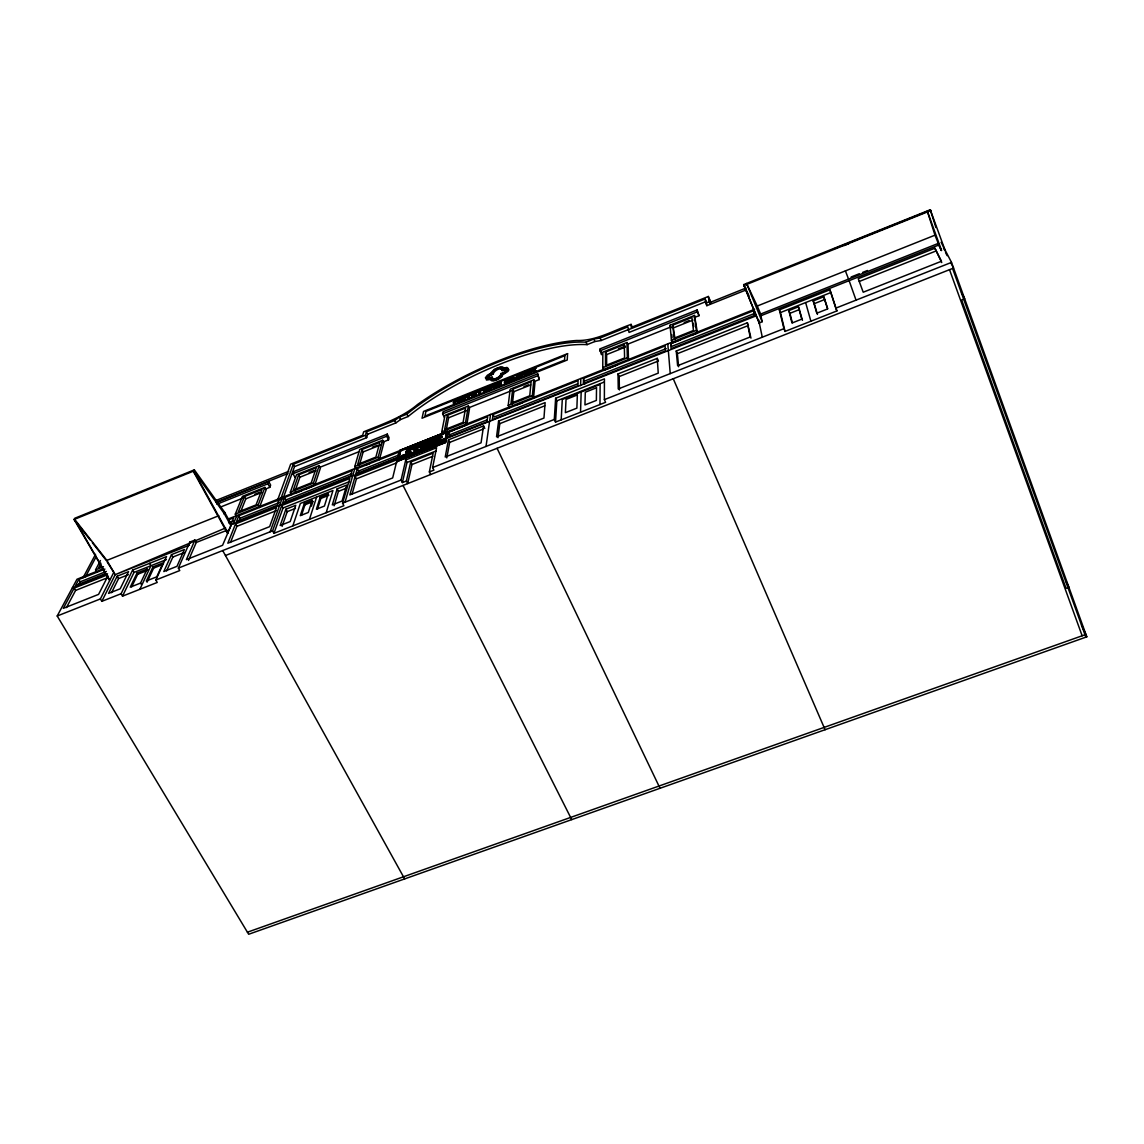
<?xml version="1.0" encoding="UTF-8"?>
<svg xmlns="http://www.w3.org/2000/svg" width="1144" height="1144" viewBox="0 0 1144 1144"><rect width="100%" height="100%" fill="white"/><g stroke="black" fill="none" stroke-linecap="round" stroke-linejoin="round"><path stroke-width="1.5" d="M605.505 352.066L605.491 365.565L624.595 357.943L624.281 344.558L605.505 352.066L606.635 354.597L606.635 364.75M604.375 399.642L604.432 378.864L555.626 398.255L554.297 419.448L555.526 422.093L605.591 402.316L604.375 399.642L783.926 328.657L779.364 309.867L829.858 289.789L830.93 292.521L780.451 312.569L785.041 331.417L836.879 310.939L831.416 294.022M617.031 365.022L603.903 370.241L602.759 367.667L602.831 352.152L626.941 342.499L628.056 345.045L628.499 360.446L627.37 357.872L626.941 342.499M599.971 404.533L600.128 384.441L562.29 399.456L561.175 419.862M601.429 354.712L599.756 348.977L697.168 309.952L699.027 315.673L694.065 317.66M505.176 368.969L503.775 369.455L502.802 366.995L500.729 366.766L494.437 369.312L491.419 372.272L491.777 374.288L486.229 378.307L486.472 380.037L491.019 379.422L490.461 378.221L486.701 379.022L485.371 377.835L487.244 375.375L491.219 373.087M503.775 369.455L502.502 367.953M505.033 373.001L507.235 369.97L502.187 370.584L501.615 369.383C500.872 365.122 492.864 369.669 492.664 372.987L493.236 374.188C491.448 374.188 484.641 378.979 489.332 379.308M502.187 370.584C501.429 366.323 493.436 370.87 493.236 374.188M584.613 384.413L583.526 378.449L665.079 345.974L665.465 350.85L583.383 383.512L583.526 378.449M580.537 412.212L581.181 391.963M580.594 385.657L580.823 378.507M492.664 372.987C487.315 373.344 484.784 381.109 492.063 377.077C492.749 381.438 500.915 376.819 501.058 373.459C506.477 373.087 508.88 365.351 501.615 369.383M492.592 379.451L492.063 377.077M490.461 378.221L490.847 379.508L492.921 379.765L497.726 378.121L508.351 368.597L506.978 367.438L503.217 368.254M491.019 379.422L491.419 380.709L493.493 380.966L498.298 379.336L502.273 376.347L502.531 373.359M555.526 422.093L556.828 400.843L555.626 398.255M534.319 381.553L539.224 379.579L537.68 373.845L443.028 411.754L442.614 413.842L444.401 417.517M539.224 379.579L537.68 373.845M533.833 379.765L534.977 382.253L533.533 398.269L532.346 395.738L533.833 379.765L510.167 389.232L508.208 405.362L509.395 407.893M529.972 372.93L529.872 369.769L529.972 372.93L531.259 372.415L530.988 370.942L532.074 370.113L535.749 370.613L534.076 371.285L532.074 370.113M531.259 372.415L530.988 370.942M512.398 404.004L513.828 391.691L512.669 389.203L531.088 381.824L529.758 395.767L511.011 403.231L512.669 389.203M511.153 380.48L511.096 377.32L511.153 380.48L515.644 378.678L515.343 377.534L512.14 378.821L512.483 379.551L515.687 378.264L515.343 377.534M512.14 378.821L512.383 376.805L512.483 379.551M497.998 437.68L499.799 423.652L498.584 421.092L545.13 402.588L543.958 418.06L496.539 436.836L498.584 421.092M506.034 382.139L508.78 380.738L506.034 382.139L505.762 380.752L508.537 379.679M505.82 380.351L508.308 378.979L506.663 380.008M504.69 383.068L504.661 379.894L504.69 383.068C510.024 383.183 511.611 377.091 507.192 378.864M496.281 386.443L496.281 383.254L496.281 386.443L501.129 384.498L500.829 383.354L497.282 384.784L497.626 385.514L501.172 384.084C500.371 380.523 501.429 385.528 497.712 384.842L497.626 385.514M501.272 382.511L500.986 381.367L501.272 382.511L497.282 384.784M493.093 414.471L492.363 419.719L577.877 385.7L578.049 380.637L493.093 414.471L494.294 417.017L577.591 383.855M497.425 383.698L500.929 381.781M493.851 386.643L493.736 384.27L493.851 386.643L490.247 386.543L489.889 389.003L491.076 388.531L490.962 386.186L494.58 386.257L494.923 383.798L494.923 386.987L491.305 386.929M486.028 446.446L490.547 414.471M401.115 457.343L400.557 458.73A2.86 0.901 -26.4 0 0 401.501 458.83L405.777 457.042L406.306 455.112L403.389 456.27L404.318 456.985M405.777 457.042L406.306 455.112M489.889 389.003L489.904 385.814L490.247 386.543M491.076 388.531L490.962 386.186M483.569 425.897L481.066 442.828L445.216 457.028L448.419 439.868L483.569 425.897L484.784 428.457M482.468 390.061L482.182 388.903L482.468 390.061L480.594 390.805L480.28 392.864L478.993 393.379L478.978 390.59L477.105 391.334L477.448 392.077L479.322 391.319L478.978 390.59M480.28 392.864L480.251 390.075L482.124 389.317M478.993 393.379L479.322 391.319M477.105 391.334L477.448 392.077M467.052 423.223L469.541 408.422L468.368 405.963L445.002 415.301L441.741 431.86L442.971 434.348M466.781 424.867L465.565 422.365L468.368 405.963M468.711 397.497L468.539 395.724L471.099 393.35L468.711 397.497L467.438 398.012L467.267 396.224L465.208 395.724L467.624 396.968M425.039 447.29C418.332 445.717 419.062 454.754 425.554 447.19L425.182 446.432M464.936 397.082L464.664 395.938L464.936 397.082L460.889 399.37L461.246 400.1L464.764 398.684C464.035 395.109 465.065 400.1 461.361 399.428L461.246 400.1M459.888 401.043L459.988 397.812L459.888 401.043L464.764 398.684M464.693 399.113L464.421 397.955L460.889 399.37M464.593 396.353L461.189 397.726L461.447 398.999M428.228 442.399C433.848 440.869 425.211 446.317 425.639 444.001L425.225 443.114L426.969 443.3M446.789 457.886L449.663 442.399L448.419 439.868M425.482 444.844L425.225 443.114M449.206 437.437L449.706 434.763L448.477 432.246L487.716 416.616L486.958 421.864L447.476 437.58L448.477 432.246M455.283 400.572L455.083 401.673L454.94 399.842L455.283 400.572L453.667 400.357L453.539 403.589L455.712 400.757L459.23 401.301L457.586 401.959L455.712 400.757M454.812 403.074L454.611 401.587M445.588 442.585L447.361 431.46L399.885 450.364L397.283 461.175L445.588 442.585L447.676 431.545M442.428 442.671C438.467 445.359 441.169 442.213 437.694 441.455C441.942 437.794 441.412 447.375 444.187 438.881C442.328 439.782 439.711 443.886 444.187 438.881M446.432 429L448.591 417.774L447.39 415.315L465.579 408.036L463.106 422.336L444.601 429.715L447.39 415.315M444.83 442.556L446.475 432.117L444.83 442.556L398.427 461.003L400.6 450.393L398.427 461.003M405.233 455.755L406.006 454.969C404.89 453.696 400.228 455.884 400.171 457.972A2.86 0.901 -26.4 0 0 401.129 458.072L405.391 456.284M440.512 441.441L440.94 440.168M442.084 441.77L438.896 443.157L439.267 443.915M443.114 440.44L444.558 439.639M405.462 455.069L405.619 454.211M434.277 444.916L438.095 444.387C434.32 441.112 437.022 447.304 437.752 443.5M438.038 442.342L441.312 440.926M438.896 443.157L439.911 441.899L437.694 441.455M426.068 442.914L428.571 442.156L425.754 442.485L425.997 441.67L429.987 439.897L426.912 441.498L429.729 441.155L429.458 442.027L425.067 443.958M427.441 442.213L430.258 441.57L429.987 439.897M429.357 471.943L433.905 470.141L432.618 467.553L436.579 447.704L405.734 459.959L401.086 480.037L402.373 482.596L406.406 481.009L410.696 462.019L433.161 453.096L429.357 471.943L430.644 474.517M421.778 450.193L422.822 448.434L425.067 448.191L421.507 449.563L423.409 447.247L424.681 447.433L425.711 449.306L431.016 447.204L430.902 445.659L431.603 446.975C436.979 445.731 432.546 446.374 433.919 443.1L433.919 445.731M410.124 450.336C412.012 452.009 402.216 453.982 409.752 451.265M435.435 443.457C439.911 440.783 429.686 442.642 432.132 445.545L431.603 446.975M432.432 446.417C430.072 443.429 440.168 441.512 435.807 444.215M406.249 453.067L405.82 452.195C414.729 449.377 399.571 450.579 411.211 448.991L408.479 450.221M428.428 446.189L428.042 445.431C425.954 448.205 430.487 447.29 430.23 445.931C429.715 444.215 427.656 447.018 428.056 447.947M428.871 447.004L431.088 445.545L430.845 444.187C420.72 445.76 429.744 446.332 425.711 449.306M431.088 445.545L430.845 444.187M430.03 446.932L429.858 445.173M425.74 449.177L426.598 446.203L425.811 446.303M426.183 447.061L425.84 446.174M410.782 448.119C403.217 451.208 416.645 448.048 405.82 452.195M406.377 455.97L406.721 456.856C412.598 456.799 406.177 453.939 411.025 455.155C416.044 452.681 409.509 454.54 411.625 451.966C407.135 450.808 404.29 459.23 410.067 454.368M410.696 462.019L411.954 464.536L407.693 483.583L406.406 481.009M439.825 439.825L439.825 437.079A7.25 2.288 -25.5 0 1 440.654 436.779L441.856 437.823M442.328 437.022L441.899 436.136L436.393 438.266L438.395 437.623L437.437 441.083L440.626 439.854L439.425 439.039L439.825 437.079M440.626 439.854L440.226 438.853M442.17 437.709L441.899 436.136M412.841 453.396L408.823 454.139M438.638 438.581A7.25 2.302 -25.6 0 0 437.995 438.838L436.665 439.825L436.393 438.266M437.051 440.068L440.197 438.981M402.373 482.596L407.007 462.476L405.734 459.959M408.651 454.869L409.094 452.981L409.066 455.698M409.352 454.912L409.037 454.054M436.078 439.739L435.792 438.252L430.759 440.197L431.917 441.026M406.721 456.856L408.008 454.497M434.977 441.126L434.791 439.239L432.761 440.397L434.177 440.869M435.664 438.867L435.349 438.981A2.345 0.744 -25.6 0 0 434.763 438.853L432.975 439.482C430.587 444.129 436.608 438.581 435.549 440.526L435.964 441.412L430.63 443.457L431.488 440.154M432.99 442.113L432.975 439.482M501.344 375.933L501.058 373.459M402.702 458.301L404.418 457.543L403.389 456.27M430.23 442.456L435.549 440.526M430.63 443.457L431.545 442.799M424.796 446.046L424.467 444.787L421.936 446.103L422.365 446.975L424.796 446.046L424.467 444.787M423.208 443.657C423.394 441.012 426.068 441.298 423.709 444.501L419.905 444.272L420.334 445.159L424.124 445.373C426.783 441.555 422.98 442.356 423.852 444.773M397.526 461.675L400.243 450.45M422.365 446.975L422.036 445.731M424.124 445.373L423.652 442.685L422.794 442.785M420.334 445.159C419.376 447.747 422.551 445.917 418.447 447.547C418.332 443.5 421.078 444.358 418.447 447.547M419.905 444.272C419.133 446.789 421.836 445.245 418.046 446.546M491.777 374.288L492.621 372.529M418.69 445.988L416.259 446.803L415.801 446.06L418.289 444.987C419.734 447.104 412.183 452.695 412.827 448.462M418.976 445.288L421.149 444.344L420.72 443.472L418.59 444.287M418.289 444.987C416.588 448.963 410.782 449.935 412.369 448.434M414.671 446.503L413.542 448.505L416.13 447.59L416.502 445.888L416.559 448.462L413.971 449.377L414.7 446.374L411.726 447.518L412.155 448.391M415.086 447.375L414.7 446.374M517.417 375.918C529.915 369.684 509.037 381.81 520.92 374.274A3.003 0.915 -25.1 0 1 522.222 374.159C523.594 376.119 516.731 379.293 516.545 376.834M381.953 442.485L388.531 439.854L389.074 437.723L387.258 434.105L293.836 471.528L293.05 473.73L294.938 477.291M388.531 439.854L386.701 436.221L387.258 434.105M382.668 440.254L383.898 442.671L379.436 459.659L378.178 457.2L382.668 440.254L359.716 449.435L354.783 466.523L356.041 468.983M352.095 494.051L356.399 478.85L355.126 476.362L397.111 459.659L392.678 477.935L349.835 494.909L355.126 476.362M357.843 473.773L358.615 471.013L357.357 468.539L398.97 451.966L397.654 457.386L355.784 474.045L357.357 468.539M282.925 498.941L294.508 466.609L366.638 437.68L367.61 434.248L366.409 431.874L394.637 420.534L399.385 417.145L406.921 414.128A129.601 40.498 -25.4 0 1 585.971 342.185L593.793 339.039L600.028 338.038L627.856 326.855L629.043 332.432L706.22 301.487L705.162 298.942L627.942 329.93M359.416 465.165L363.177 451.923L361.947 449.506L379.822 442.342L375.875 457.114L357.686 464.364L361.947 449.506M366.638 437.68L365.422 435.306L366.409 431.874M345.03 502.187L354.812 468.539M342.557 503.174L349.849 478.464L281.71 505.548L272.587 530.83L273.945 533.347L343.872 505.719L342.557 503.174L401.086 480.037M334.12 505.791L338.438 491.348L337.151 488.86L346.732 485.056L342.07 501.029L332.318 504.876L337.151 488.86M326.169 512.712L332.947 490.519L300.357 503.46L292.807 525.897M328.128 494.065L324.424 506.048L316.402 509.223L320.22 497.197L328.128 494.065L328.786 495.309L320.878 498.441L317.546 508.966M309.452 519.319L316.631 497.011M312.198 500.428L308.279 512.483L300.286 515.644L304.304 503.56L312.198 500.428L312.841 501.658L311.382 506.191M315.229 483.855L320.406 468.053L319.162 465.665L296.496 474.731L290.333 492.206L291.62 494.637M314.714 485.442L313.442 482.997L319.162 465.665M301.458 515.372L304.962 504.79L304.304 503.56M295.109 490.933L299.885 477.22L298.627 474.832L316.273 467.767L311.24 482.882L293.307 490.047L298.627 474.832M282.082 526.369L287.215 511.668L285.9 509.209L295.753 505.291L290.204 521.55L280.18 525.511L285.9 509.209M284.87 502.802L285.871 499.971L284.584 497.526L352.123 470.627L350.522 476.147L282.568 503.174L284.584 497.526M273.945 533.347L283.026 508.007L281.71 505.548M280.48 499.728L293.264 464.264L365.422 435.306M270.113 531.817L282.497 497.354M277.291 500.958L290.662 464.164L362.677 435.249L363.663 431.831C382.368 424.095 401.944 417.746 417.531 404.518A133.262 41.656 -25.4 0 1 576.633 340.497C595.895 341.098 613.255 330.516 631.102 324.381L632.203 326.869M264.865 489.317L269.798 487.344L270.642 485.113L268.754 481.567L216.216 502.616M216.888 504.218L267.896 483.798L268.754 481.567M258.144 505.047L264.907 487.373L266.18 489.746L259.431 507.45L258.144 505.047L235.292 514.156L236.608 516.545M230.473 542.456L236.88 526.34L276.19 510.71M238.982 521.049L240.111 518.175L279.093 502.659M235.55 523.909L227.828 543.2L269.627 526.655L276.519 507.607L235.55 523.909L236.88 526.34M238.796 515.758L236.508 521.492L277.377 505.248L279.422 499.585L238.796 515.758L240.111 518.175M240.841 511.268L245.803 498.841L261.661 492.492M233.49 523.709L236.765 515.587M244.53 496.482L238.295 511.969L256.041 504.904L261.976 489.489L244.53 496.482L245.803 498.841M231.374 523.537L233.691 517.803L228.9 519.705M235.292 514.156L242.485 496.339L264.907 487.373M196.31 475.475L193.264 471.214L227.442 533.247L231.403 524.538L398.141 457.629M107.236 562.076L113.814 572.3L100.386 598.927L101.816 601.344L115.201 574.674L106.878 560.388L74.589 519.262L109.495 580.079L74.074 519.476L74.775 518.261L194.337 469.855L224.71 512.369L223.695 513.756M188.488 560.431L196.267 542.471L226.898 530.301M196.267 542.471L194.923 540.054L186.4 559.616L222.579 545.288L230.902 525.754L224.21 513.556L193.794 471.013L194.337 469.855M155.827 580.008L166.538 556.599L132.604 570.069L121.107 593.722L122.522 596.153L157.228 582.453L155.827 580.008L179.765 570.556L178.364 568.096L189.818 542.084L194.923 540.054M166.609 570.899L172.858 557.042L184.17 552.552M171.5 554.625L163.821 571.542L176.977 566.337L184.427 549.506L171.5 554.625L172.858 557.042M162.376 564.65L153.639 568.11L147.104 582.139L146.418 580.923L152.953 566.909L163.149 562.877L156.742 576.848L146.418 580.923M139.84 589.317L150.908 565.751L149.549 563.348M147.161 569.054L137.008 573.087L130.244 587.158L140.54 583.082L147.161 569.054L147.848 570.255M131.689 586.801L137.695 574.274L146.389 570.827M122.522 596.153L133.977 572.458L166.366 559.616M111.554 592.678L118.547 578.592L128.328 574.703M117.16 576.204L108.58 593.393L120.191 588.803L128.571 571.671L117.16 576.204L118.547 578.592M108.008 575.847L98.584 594.379L63.32 608.351L74.203 588.059L107.15 574.96M96.925 572.186L95.553 569.855L100.443 560.546M100.958 563.234L98.656 567.653L101.787 566.409M83.083 577.663L95.553 554.254M85.528 576.69L96.296 556.413M66.424 607.607L75.604 590.418L108.537 577.334M78.564 584.856L80.18 581.838L106.306 571.442M104.933 569.083L78.793 579.493L75.561 585.528L105.134 573.759M941.083 242.285L951.508 262.391L1086.8 636.836L248.663 934.262L57.2 616.001L76.991 579.236L103.346 568.74M432.046 445.659L431.231 446.203L435.335 444.244M483.297 389.918C482.01 393.093 490.233 389.675 488.688 387.616A2.989 0.915 -25.4 0 0 487.416 387.716L485.442 388.459M420.477 449.849C420.034 453.396 429.343 446.517 422.551 450.35M430.23 445.931L428.228 447.104L427.856 446.346M528.571 371.9L524.209 374.231A3.089 0.944 -25 0 1 523.208 374.117C522.965 372.1 527.899 369.369 529 371.628L525.482 372.873L524.796 374.202L528.914 372.644L528.571 371.9C524.267 375.947 523.566 370.442 527.713 372.258M528.914 372.644L524.553 374.975A3.089 0.944 -25 0 1 523.552 374.86L524.324 373.158M442.742 439.682L441.226 441.155L440.14 440.683M431.274 446.417L428.442 448.076L427.799 447.39M500.815 376.719L497.854 378.964M467.052 395.853L466.695 395.123L468.01 395.509L469.641 393.936L468.368 396.239L465.565 396.453M483.583 389.632L484.341 389.046M438.324 440.526L437.466 440.955M534.105 368.954L531.402 371.071L531.159 369.255L531.059 370.327L533.762 368.211L534.105 368.954L535.835 368.254L535.492 367.51L533.004 369.412L535.749 370.613M472.257 394.022L474.96 393.364L471.128 394.909L471.871 395.953L475.847 394.48L476.419 393.364L473.101 393.994L476.605 392.678C476.176 389.303 468.911 395.352 473.044 393.493M454.726 400.943L457.5 398.813L457.857 399.542L459.559 398.856L459.202 398.126L456.656 400.042L459.23 401.301M533.347 370.156L535.835 368.254M531.331 371.686L532.418 370.856M457.014 400.772L459.559 398.856M454.954 402.316L456.07 401.487M427.012 442.142L430.416 440.769M411.211 448.991L408.208 450.135M367.61 434.248L395.838 422.922L400.586 419.533L408.108 416.516A129.529 40.641 -25.4 0 1 587.087 344.644L594.894 341.513L601.129 340.512L628.943 329.358M421.693 448.863L425.211 447.333M401.515 457.014L404.332 455.584M411.568 453.768L412.441 452.795L411.354 452.881M508.465 380.065L507.007 380.738M407.822 450.35L406.821 451.465L408.851 451.251M508.98 380.123L509.909 379.093L508.665 379.179M404.032 456.785C399.199 459.817 403.832 452.223 405.491 455.97M440.554 441.398L440.183 440.64M435.092 441.527L433.118 442.313L432.689 441.441M527.37 371.528L528.657 370.899M503.103 374.574L508.022 371.371L508.923 369.798L507.55 368.64M471.485 395.638L475.332 394.165L471.886 394.523M525.882 372.229L529 371.628M194.065 541.312L115.201 574.674L189.518 545.159M195.324 540.783L225.611 527.97M471.128 394.909C483.841 391.434 466.552 394.351 476.247 391.949M710.996 302.803L708.351 296.468L631.216 327.441L631.102 324.381M460.346 398.541L465.007 396.668M469.984 394.68L471.457 394.079M477.52 391.648L482.539 389.632M494.079 384.999L495.266 384.527M496.625 383.984L501.329 382.096M505.004 380.623L507.55 379.608M511.439 378.063L512.726 377.549M833.433 249.092L924.795 212.441M743.843 285.585L930.73 210.61L930.272 209.738L743.657 284.627L759.487 323.852M505.677 381.41L508.436 379.994L506.806 380.337M844 245.602L848.934 243.629M453.196 402.845L454.468 402.345M459.545 400.3L464.35 398.384M467.081 397.283L468.354 396.768M478.65 392.649L479.922 392.135M489.532 388.274L490.733 387.802M495.938 385.714L500.772 383.769M504.347 382.339L509.766 379.479L508.637 379.379M510.796 379.751L515.301 377.949M529.629 372.2L530.916 371.671M746.389 289.832L706.82 305.677L705.748 303.131L709.123 301.773L708.351 296.468M215.901 500.514L288.746 471.314M709.923 302.502L746.017 288.031M217.231 501.83L287.973 473.487M293.05 473.73L386.701 436.221M442.614 413.842L537.494 375.847M599.742 350.922L697.397 311.812L697.168 309.952M680.308 339.811L672.515 342.914L671.399 340.311L670.084 325.239L694.508 315.458L697.454 332.99L692.778 334.849M672.872 325.111L691.905 317.503L693.45 330.487L674.073 338.224L672.872 325.111L675.046 339.182M220.463 507.078L243.486 497.869M319.562 467.438L358.973 451.68M468.926 407.707L511.439 390.705M627.899 344.115L670.899 326.927M254.969 494.222L259.774 492.306M309.08 472.586L313.942 470.642M372.415 447.261L377.334 445.302M523.938 386.672L528.671 384.784M618.418 348.891L623.237 346.975M684.198 322.594L689.088 320.635M299.885 477.22L315.916 470.813M363.177 451.923L381.052 444.773M448.591 417.774L466.766 410.51M513.828 391.691L530.716 384.942M606.635 354.597L625.396 347.09L624.281 344.558M673.973 327.67L692.992 320.063M218.761 515.729L106.378 560.589L92.378 542.771M762.161 321.707L746.56 283.455L757.242 306.034L934.977 235.178L927.255 210.954L941.584 250.493L938.009 243.515L760.531 314.099L762.161 321.707L759.273 322.851L743.657 284.627L749.02 295.896M95.553 569.855L103.475 566.695M290.333 492.206L313.442 482.997M354.783 466.523L378.178 457.2M441.741 431.86L465.565 422.365M508.208 405.362L532.346 395.738M602.759 367.667L627.37 357.872M671.399 340.311L696.338 330.373L694.508 315.458M228.528 518.861L754.625 309.252M400.858 450.893L446.732 432.618M296.568 492.664L301.515 490.69M304.819 489.375L313.07 486.086M365.394 465.25L370.07 463.392M449.32 431.817L454.082 429.915M457.257 428.657L465.193 425.497M517.446 404.69L522.265 402.759M753.639 310.696L754.611 315.387L671.085 348.62L670.656 343.743L753.639 310.696L755.369 316.502M228.614 522.751L233.419 520.849M285.871 499.971L351.737 473.745M358.615 471.013L398.627 455.097M449.706 434.763L487.287 419.805M584.698 381.038L666.208 348.591M754.725 313.356L671.785 346.375L670.656 343.743M851.136 276.991L859.301 273.745M862.562 272.444L867.467 270.499M428.871 445.116L429.815 444.801A2.331 0.729 -26.1 0 1 430.416 444.916L430.716 444.787M405.105 455.212L406.006 454.969M424.681 447.433L425.554 447.19M426.212 446.932L431.216 444.944M72.387 587.787L107.55 573.802M409.466 453.739L410.296 453.424M434.291 443.858L435.12 443.557M756.012 315.901L446.003 438.581M428.399 446.274L429.643 446.174M425.339 448.548L430.644 446.446M434.062 445.002L433.905 444.158L437.723 443.629M760.874 315.744L938.781 245.016M398.169 460.503L444.587 442.056M397.283 461.175L445.331 442.07M657.257 358.344L658.243 373.13L618.246 388.96L618.017 373.931L657.257 358.344L658.401 360.989L619.19 376.562L619.404 389.961M747.375 322.765L750.149 336.994L677.62 365.708L676.247 351.022L747.375 322.765L750.964 338.138M934.905 248.234L858.229 278.707L863.219 292.22L941.469 261.247L934.905 248.234L941.741 262.577M283.026 508.007L349.463 481.61M356.399 478.85L396.753 462.819M449.663 442.399L483.197 429.086M556.828 400.843L603.975 382.125M499.799 423.652L544.73 405.82M678.621 366.766L677.391 353.682L748.491 325.454M859.287 281.453L935.921 251.022M798.441 306.807L801.772 319.147L792.005 323.023L788.831 310.61L798.441 306.807L802.459 320.349M823.78 296.739L827.57 308.952L816.802 313.213L813.198 300.943L823.78 296.739L827.713 308.651M407.007 462.476L436.207 450.893M287.215 511.668L295.424 508.408M338.438 491.348L346.417 488.173M304.962 504.79L312.841 501.658M792.306 322.651L789.918 313.327L799.513 309.509M817.431 314.428L814.271 303.66L824.853 299.456M411.954 464.536L432.818 456.27M57.2 616.001L100.386 598.927M178.364 568.096L272.587 530.83M432.618 467.553L554.297 419.448M836.879 310.939L835.792 308.151L951.508 262.391M101.816 601.344L121.107 593.722M225.454 555.526L952.566 268.483L1085.87 637.165M434.234 440.04L432.732 440.554L433.161 441.427M433.319 440.326L434.563 440.24M440.254 437.952L441.069 437.651M425.639 444.001L428.986 443.043L427.484 443.186M421.936 446.103L424.367 445.173M422.465 446.603L424.882 445.674M474.302 392.907L476.605 392.678M247.419 932.203L1085.928 634.434M413.213 454.154L411.482 454.197M434.234 442.971C437.494 442.342 431.46 444.701 434.62 445.774M409.409 452.852C412.627 452.237 406.606 454.583 409.724 455.669M496.711 379.493L494.537 380.08M404.461 455.712L402.116 458.172M431.717 441.041L430.759 440.197M499.828 368.268L501.301 367.968M420.72 443.472L423.423 443.886M533.004 369.412L535.406 369.884M456.656 400.042L458.887 400.572M493.507 385.914L491.148 385.313L491.491 386.043M90.219 540.025L74.074 519.476L193.794 471.013L227.956 533.047M74.203 588.059L75.604 590.418M78.793 579.493L80.18 581.838M140.54 583.082L141.227 584.298M132.604 570.069L133.977 572.458M137.008 573.087L137.695 574.274M152.953 566.909L153.639 568.11M189.818 542.084L190.276 542.928M222.708 550.564L404.661 878.907M224.71 512.369L231.403 524.538M267.896 483.798L269.798 487.344M293.264 464.264L294.508 466.609M320.22 497.197L320.878 498.441M943.457 247.991L944.887 250.736M945.545 252.581L947.16 255.684M951.164 263.435L953.567 268.096M941.197 250.536L934.977 235.178M961.532 292.649L964.678 298.827L961.646 300.014L1066.036 588.345L1068.911 587.315L1065.879 580.837M403.031 485.428L571.728 819.619M406.892 453.71L407.25 454.597M407.164 455.555L407.55 456.313M406.277 455.24L406.649 455.998M405.276 454.354L405.834 455.827M404.132 456.227L404.504 456.971M399.885 450.364L447.361 431.46M399.385 417.145L400.586 419.533M394.637 420.534L395.838 422.922M410.653 454.397L411.025 455.155M406.921 414.128L408.108 416.516M430.416 444.916L430.988 446.532M429.558 445.302L429.929 446.06M429.343 446.289L429.715 447.047M428.199 447.261L427.827 446.503L430.187 445.559A2.331 0.729 -26.1 0 1 430.787 445.674M426.569 446.117L426.941 446.875M426.169 448.005L426.54 448.763M424.839 446.575L425.411 448.048M424.567 446.761L424.953 447.518M424.753 448.162L425.139 448.92M439.754 442.599L440.125 443.357M438.924 443.028L439.296 443.786M435.549 444.487L435.921 445.245M431.717 443.843L432.06 444.73M442.084 439.711L442.428 440.597M441.226 441.155L441.613 441.913M406.334 451.208L406.763 452.08M406.463 451.837L406.892 452.709M405.991 451.337L406.592 452.938M410.439 448.248L410.868 449.12M410.167 448.448L411.039 449.792M410.267 449.049L410.696 449.921M422.994 444.773L423.409 445.645M420.491 445.602L420.878 446.618M431.045 442.042L431.46 442.928M429.643 440.025L430.258 441.57M429.372 440.226L429.801 441.098M429.486 440.826L429.915 441.713M425.253 441.727L425.639 442.728M425.568 442.985L426.14 444.487M425.396 443.829L425.825 444.716M422.822 442.656L423.251 443.529M461.189 397.726L461.547 398.455M461.018 398.698L461.361 399.428M457.228 401.229L457.586 401.959M438.395 437.623L438.824 438.509M436.55 438.824L436.965 439.711M435.792 438.252L436.665 439.825M435.349 438.981L436.25 440.626M435.535 439.854L435.95 440.74M434.791 439.239L435.206 440.125M434.491 439.368L434.906 440.24M434.248 440.354L434.677 441.241M497.082 448.305L660.031 788.287M468.539 395.724L468.883 396.453M468.01 395.509L468.368 396.239M474.974 392.478L475.318 393.221M472.386 394.351L472.729 395.095M480.251 390.075L480.594 390.805M494.58 386.257L494.923 386.987M493.293 386.772L493.636 387.501M497.497 383.154L497.854 383.883M497.368 384.112L497.712 384.842M505.891 379.779L506.234 380.509M527.341 372.258L527.684 373.001M1081.509 624.853L1086.8 636.836M533.733 370.542L534.076 371.285M585.971 342.185L587.087 344.644M600.028 338.038L601.129 340.512M600.314 350.236L601.444 352.752M593.793 339.039L594.894 341.513M618.017 373.931L619.19 376.562M673.258 378.75L825.096 729.715M676.247 351.022L677.391 353.682M670.084 325.239L671.17 327.799M696.338 330.373L697.454 332.99M697.397 311.812L699.027 315.673M709.123 301.773L710.195 304.333L709.409 298.999M757.242 306.034L761.404 315.801M779.364 309.867L780.451 312.569M783.926 328.657L785.041 331.417M788.831 310.61L789.918 313.327M813.198 300.943L814.271 303.66M845.402 270.885L848.562 279.093M945.058 250.221L930.272 209.738L935.906 227.527M949.52 269.698L1082.152 635.778M849.12 280.666L856.041 300.143M829.858 289.789L835.792 308.151M805.633 302.574L810.896 321.207M758.644 319.862L762.29 337.208M706.22 301.487L706.82 305.677M705.162 298.942L705.748 303.131M693.378 323.323L693.779 326.583M671.771 334.52L672.071 337.88M667.781 343.858L670.241 373.616M596.524 387.773L596.367 400.414L584.956 404.933L585.285 392.235L596.524 387.773M414.686 451.708C417.803 454.025 417.875 446.746 414.686 451.708M415.072 452.466C418.189 454.783 418.346 447.447 415.072 452.466M577.348 394.952L576.876 408.136L565.379 412.669L566.037 399.442L577.348 394.952M567.567 353.625L567.238 360.017L422.036 418.218L423.552 411.425L567.567 353.625M564.821 355.698L564.578 360.088L424.91 416.087L425.94 411.425L564.821 355.698M521.292 375.246C517.76 379.765 517.016 373.945 521.292 375.246M522.279 373.974C519.047 379.336 512.426 375.604 520.577 373.545A3.003 0.915 -25.1 0 1 521.878 373.43L522.279 373.974M487.387 387.973C483.798 392.506 483.211 386.658 487.387 387.973M487.73 388.703C484.97 390.991 478.836 390.719 487.058 386.987A3.003 0.915 -25.4 0 1 488.345 386.887L487.73 388.717M419.204 449.878C414.6 455.741 410.31 450.564 418.504 449.335A3.074 0.972 -26.2 0 1 419.204 449.635L419.204 449.878M419.591 450.636C414.986 456.499 410.696 451.308 418.876 450.092A3.074 0.972 -26.2 0 1 419.591 450.393L419.591 450.636"/></g></svg>
